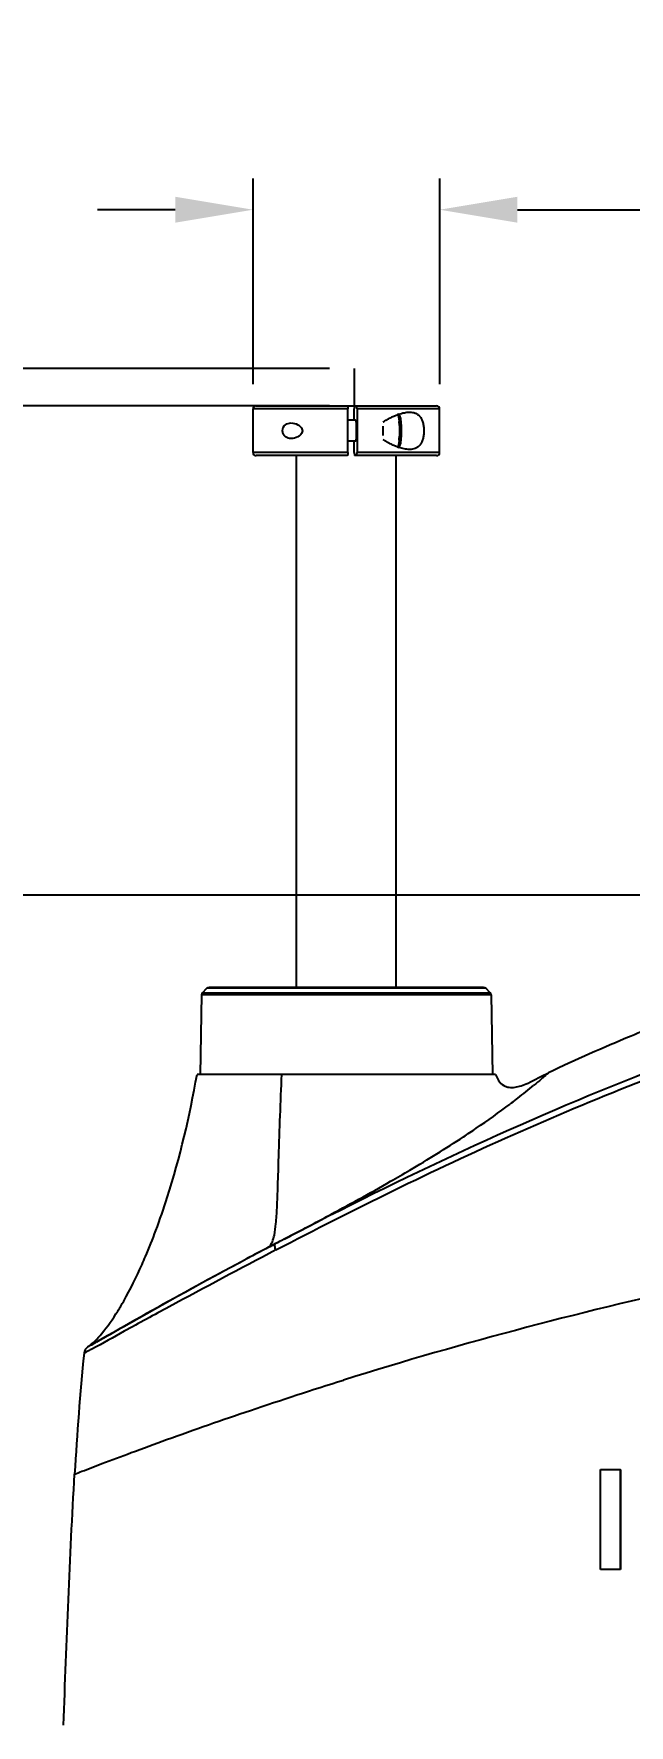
# Model space of a CAD drawing. Header units: millimetres. Extents: x 5828 to 6704, y 123 to 421.
# Drawn here: x 6380.8 to 6390.37, y 323.81 to 351 of the extents above; entities that cross this region are included whole.
import ezdxf

# ---------------------------------------------------------------- set-up
doc = ezdxf.new("R2010")
doc.units = ezdxf.units.MM
doc.layers.add('外形图', color=7, linetype='Continuous')
doc.layers.add('尺寸标注', color=7, linetype='Continuous')
doc.styles.add('微软雅黑', font='msyh.ttc')
doc.dimstyles.new('尺寸标注_1_20比例', dxfattribs={"dimtxt": 1.5, "dimasz": 1.25, "dimexe": 0.5, "dimexo": 0.4, "dimgap": 0.5, "dimtad": 1, "dimdec": 1, "dimlfac": 10, "dimdsep": 46, "dimtxsty": '微软雅黑', "dimcen": 0.09, "dimadec": 0, "dimazin": 0, "dimtp": 0.01, "dimtm": 0.01, "dimtfac": 1, "dimtdec": 1, "dimtofl": 0, "dimtmove": 0, "dimatfit": 3, "dimfxl": 1, "dimtolj": 1, "dimarcsym": 0})

# ---------------------------------------------------------------- blocks, each defined once
blk = doc.blocks.new('*D794')
at = {"layer": 'Defpoints', "color": 0}
for p in [(6387.323, 348.169), (6384.323, 344.967), (6387.323, 344.967)]:
    blk.add_point(p, dxfattribs=at)
at = {"layer": '尺寸标注', "color": 0, "lineweight": -2}
for p, q in [((6384.323, 345.367), (6384.323, 348.669)), ((6387.323, 345.367), (6387.323, 348.669)), ((6383.073, 348.169), (6381.823, 348.169)), ((6388.573, 348.169), (6400.992, 348.169))]:
    blk.add_line(p, q, dxfattribs=at)
at = {"layer": '尺寸标注', "color": 0}
for points in [[(6383.073, 347.961), (6383.073, 348.378), (6384.323, 348.169)], [(6388.573, 348.378), (6388.573, 347.961), (6387.323, 348.169)]]:
    blk.add_solid(points, dxfattribs=at)
at = {"layer": '尺寸标注', "color": 0, "insert": (6398.606, 349.445), "char_height": 1.5, "attachment_point": 5, "style": '微软雅黑'}
blk.add_mtext('\\A1;\\A1;Φ30', dxfattribs=at)
blk = doc.blocks.new('*D795')
at = {"layer": 'Defpoints', "color": 0}
for p in [(6370.232, 345.617), (6385.952, 345.617), (6385.952, 345.017)]:
    blk.add_point(p, dxfattribs=at)
at = {"layer": '尺寸标注', "color": 0, "lineweight": -2}
for p, q in [((6370.232, 346.867), (6370.232, 350.997)), ((6385.552, 345.617), (6369.732, 345.617)), ((6385.552, 345.017), (6369.732, 345.017)), ((6370.232, 343.767), (6370.232, 342.517))]:
    blk.add_line(p, q, dxfattribs=at)
at = {"layer": '尺寸标注', "color": 0}
for points in [[(6370.024, 346.867), (6370.44, 346.867), (6370.232, 345.617)], [(6370.44, 343.767), (6370.024, 343.767), (6370.232, 345.017)]]:
    blk.add_solid(points, dxfattribs=at)
at = {"layer": '尺寸标注', "color": 0, "insert": (6368.982, 349.557), "char_height": 1.5, "attachment_point": 5, "rotation": 90, "style": '微软雅黑'}
blk.add_mtext('\\A1;\\A1;7*', dxfattribs=at)
blk = doc.blocks.new('*D797')
at = {"layer": 'Defpoints', "color": 0}
for p in [(6370.424, 337.148), (6405.984, 337.148), (6382.638, 317.357)]:
    blk.add_point(p, dxfattribs=at)
at = {"layer": '尺寸标注', "color": 0, "lineweight": -2}
for p, q in [((6405.584, 337.148), (6369.924, 337.148)), ((6370.424, 318.607), (6370.424, 335.898)), ((6382.238, 317.357), (6369.924, 317.357))]:
    blk.add_line(p, q, dxfattribs=at)
at = {"layer": '尺寸标注', "color": 0}
for points in [[(6370.632, 335.898), (6370.216, 335.898), (6370.424, 337.148)], [(6370.216, 318.607), (6370.632, 318.607), (6370.424, 317.357)]]:
    blk.add_solid(points, dxfattribs=at)
at = {"layer": '尺寸标注', "color": 0, "insert": (6369.145, 327.252), "char_height": 1.5, "attachment_point": 5, "rotation": 90, "style": '微软雅黑'}
blk.add_mtext('\\A1;\\A1;197.9', dxfattribs=at)
blk = doc.blocks.new('*D810')
at = {"layer": 'Defpoints', "color": 0}
for p in [(6384.373, 345.017), (6362.981, 296.337), (6420.376, 296.337)]:
    blk.add_point(p, dxfattribs=at)
at = {"layer": '尺寸标注', "color": 0, "lineweight": -2}
for p, q in [((6383.973, 345.017), (6362.481, 345.017)), ((6362.981, 343.767), (6362.981, 297.587)), ((6419.976, 296.337), (6362.481, 296.337))]:
    blk.add_line(p, q, dxfattribs=at)
at = {"layer": '尺寸标注', "color": 0}
for points in [[(6363.189, 343.767), (6362.772, 343.767), (6362.981, 345.017)], [(6362.772, 297.587), (6363.189, 297.587), (6362.981, 296.337)]]:
    blk.add_solid(points, dxfattribs=at)
at = {"layer": '尺寸标注', "color": 0, "insert": (6361.705, 320.677), "char_height": 1.5, "attachment_point": 5, "rotation": 90, "style": '微软雅黑'}
blk.add_mtext('\\A1;\\A1;486.7', dxfattribs=at)

msp = doc.modelspace()

# ---------------------------------------------------------------- linework, layer by layer
at = {"layer": '外形图'}
for p, q in [((6385.9522, 345.0166), (6385.9522, 345.6166)), ((6385.9718, 344.7866), (6385.8446, 344.7866)), ((6385.9718, 344.4466), (6385.8446, 344.4466))]:
    msp.add_line(p, q, dxfattribs=at)
at = {"layer": '外形图', "color": 7, "linetype": 'Continuous'}
for p, q in [((6384.3227, 344.2666), (6384.3227, 344.9666)), ((6385.8446, 344.9666), (6384.3227, 344.9666)), ((6384.3727, 345.0166), (6387.2726, 345.0166)), ((6385.8446, 344.2665), (6385.8446, 344.9666)), ((6385.9522, 345.0166), (6385.949, 344.9665)), ((6385.949, 344.7866), (6385.949, 344.9665)), ((6385.9943, 344.9666), (6385.9943, 344.2665)), ((6387.3227, 344.9666), (6385.9943, 344.9666)), ((6387.3227, 344.2666), (6387.3227, 344.9666)), ((6386.4155, 344.5399), (6386.4155, 344.6908)), ((6386.6755, 344.7004), (6386.6755, 344.5303)), ((6385.8446, 344.2666), (6384.3227, 344.2666)), ((6385.949, 344.2666), (6385.949, 344.4466)), ((6385.949, 344.2666), (6385.9522, 344.2166)), ((6387.3227, 344.2666), (6385.9943, 344.2666)), ((6385.8414, 344.2166), (6384.3727, 344.2166)), ((6385.0227, 335.6666), (6385.0227, 344.2166)), ((6387.2726, 344.2166), (6385.9522, 344.2166)), ((6386.6227, 335.6666), (6386.6227, 344.2166)), ((6383.495, 335.5461), (6383.4727, 334.2666)), ((6388.1503, 335.5461), (6383.4954, 335.5461)), ((6383.51, 335.5809), (6383.5825, 335.6522)), ((6383.51, 335.5809), (6388.1354, 335.5809)), ((6388.0628, 335.6522), (6383.5825, 335.6522)), ((6388.0278, 335.6666), (6383.6177, 335.6666)), ((6388.1354, 335.5809), (6388.0628, 335.6522)), ((6388.1503, 335.5461), (6388.1727, 334.2666)), ((6388.2226, 334.2666), (6383.4227, 334.2666)), ((6382.7612, 331.7574), (6382.7615, 331.758)), ((6384.6771, 331.5424), (6384.6763, 331.5432)), ((6382.5388, 331.211), (6382.539, 331.2115)), ((6382.1497, 330.4647), (6382.1498, 330.4648)), ((6389.9053, 326.3096), (6389.9052, 327.9157)), ((6390.2309, 327.9137), (6390.2225, 327.9157)), ((6390.2225, 327.9157), (6390.2226, 326.3096)), ((6390.2309, 327.9137), (6390.2309, 326.3077)), ((6389.914, 326.3077), (6389.9053, 326.3096)), ((6390.2309, 326.3077), (6390.2226, 326.3096))]:
    msp.add_line(p, q, dxfattribs=at)
for centre, radius, start, end in [((6384.3727, 344.9666), 0.05, 90, 180), ((6386.9733, 343.9769), 0.9561, 109.74628, 110.43869), ((6386.9583, 344.0188), 0.9117, 108.71562, 109.74917), ((6387.2727, 344.9666), 0.05, 0, 90), ((6385.3824, 344.6531), 1.2938, 4.10789, 5.04999), ((6385.2419, 344.6426), 1.4347, 3.93357, 4.12526), ((6385.0825, 344.632), 1.5945, 2.45998, 3.92107), ((6385.0297, 344.6017), 1.6474, 356.10239, 357.51657), ((6384.3727, 344.2666), 0.05, 180, 270), ((6386.9733, 345.2541), 0.9564, 249.55616, 250.24846), ((6386.9585, 345.2127), 0.9124, 250.24577, 251.25944), ((6385.3482, 344.5803), 1.3282, 354.96218, 355.87994), ((6385.2419, 344.5881), 1.4347, 355.87474, 356.06643), ((6387.2727, 344.2666), 0.05, 270, 0), ((6383.545, 335.5452), 0.05, 134.5, 179), ((6383.6176, 335.6166), 0.05, 90, 134.5), ((6388.0278, 335.6166), 0.05, 45.5, 90), ((6388.1003, 335.5452), 0.05, 1, 45.5), ((6368.1023, 364.6339), 37.0021, 298.0627, 299.87722), ((6332.9017, 430.6504), 111.8171, 297.667864, 298.065574), ((6424.9546, 254.8226), 86.6499, 117.699284, 119.859162), ((6421.9979, 260.398), 80.3392, 117.562709, 117.680493)]:
    msp.add_arc(centre, radius, start, end, dxfattribs=at)
for points, knots in [([(6385.8414, 345.0166), (6385.8427, 345.0166), (6385.8423, 345.009), (6385.8442, 345.001), (6385.8443, 344.9844), (6385.8446, 344.9729), (6385.8446, 344.9666)], [0, 0, 0, 0, 0.0796341, 0.2958418, 0.6195268, 1, 1, 1, 1]), ([(6385.9718, 344.7866), (6385.9731, 344.7866), (6385.9747, 344.7805), (6385.9764, 344.7722), (6385.9782, 344.7559), (6385.9805, 344.7257), (6385.9823, 344.6782), (6385.983, 344.6166), (6385.9823, 344.5549), (6385.9805, 344.5075), (6385.9782, 344.4772), (6385.9764, 344.4609), (6385.9747, 344.4527), (6385.9731, 344.4466), (6385.9718, 344.4466)], [0, 0, 0, 0, 0.0114382, 0.0403193, 0.086591, 0.1485369, 0.3098425, 0.4999743, 0.6901077, 0.8514337, 0.9133921, 0.9596752, 0.9885605, 1, 1, 1, 1]), ([(6385.9943, 344.9666), (6385.9943, 344.9729), (6385.994, 344.9844), (6385.9939, 345.001), (6385.992, 345.009), (6385.9924, 345.0166), (6385.991, 345.0166)], [0, 0, 0, 0, 0.3804719, 0.7041554, 0.9203644, 1, 1, 1, 1]), ([(6386.4154, 344.7577), (6386.4177, 344.7593), (6386.4223, 344.7624), (6386.4292, 344.767), (6386.4362, 344.7716), (6386.45, 344.7804), (6386.4799, 344.7986), (6386.5266, 344.8239), (6386.5828, 344.8504), (6386.6206, 344.8658), (6386.6394, 344.8728)], [0, 0, 0, 0, 0.0330531, 0.0659762, 0.0987696, 0.1314694, 0.261187, 0.5153166, 0.761866, 1, 1, 1, 1]), ([(6386.6516, 344.8776), (6386.6541, 344.8718), (6386.6583, 344.8576), (6386.6633, 344.8328), (6386.6678, 344.8019), (6386.6701, 344.7792), (6386.6712, 344.767)], [0, 0, 0, 0, 0.1670891, 0.3932048, 0.6732765, 1, 1, 1, 1]), ([(6386.6657, 344.8822), (6386.695, 344.8921), (6386.752, 344.9083), (6386.8111, 344.9157), (6386.8394, 344.9157)], [0, 0, 0, 0, 0.521659, 1, 1, 1, 1]), ([(6386.6657, 344.3484), (6386.6695, 344.3512), (6386.6758, 344.3576), (6386.6823, 344.3684), (6386.6868, 344.3791), (6386.6917, 344.3948), (6386.6966, 344.4176), (6386.7013, 344.449), (6386.705, 344.4855), (6386.7077, 344.5263), (6386.7094, 344.57), (6386.71, 344.6153), (6386.7094, 344.6606), (6386.7078, 344.7043), (6386.705, 344.7451), (6386.7013, 344.7816), (6386.6966, 344.813), (6386.6917, 344.8359), (6386.6868, 344.8516), (6386.6823, 344.8623), (6386.6759, 344.873), (6386.6696, 344.8794), (6386.6658, 344.8822)], [0, 0, 0, 0, 0.0259717, 0.0476972, 0.0680235, 0.0890723, 0.137084, 0.1948113, 0.2619097, 0.3367242, 0.4169638, 0.4999976, 0.5830347, 0.6632854, 0.7381136, 0.805224, 0.8629735, 0.9110084, 0.9320705, 0.9523884, 0.9740751, 1, 1, 1, 1]), ([(6386.8394, 344.9157), (6386.8548, 344.9157), (6386.8852, 344.9136), (6386.9292, 344.9021), (6386.9696, 344.8805), (6387.0049, 344.8474), (6387.0334, 344.8027), (6387.0543, 344.7474), (6387.067, 344.6837), (6387.0713, 344.6154), (6387.067, 344.547), (6387.0543, 344.4834), (6387.0334, 344.428), (6387.0049, 344.3833), (6386.9696, 344.3502), (6386.9292, 344.3287), (6386.8852, 344.3171), (6386.8548, 344.315), (6386.8394, 344.315)], [0, 0, 0, 0, 0.0540184, 0.1060992, 0.1580821, 0.2128212, 0.2734934, 0.342205, 0.4187009, 0.5, 0.5812991, 0.657795, 0.7265066, 0.7871788, 0.8419179, 0.8939008, 0.9459816, 1, 1, 1, 1]), ([(6384.9359, 344.4916), (6384.9039, 344.4916), (6384.8316, 344.5088), (6384.7772, 344.6166), (6384.8316, 344.7243), (6384.9039, 344.7416), (6384.9359, 344.7416)], [0, 0, 0, 0, 0.2351663, 0.4999997, 0.7648331, 1, 1, 1, 1]), ([(6384.9359, 344.7416), (6384.9732, 344.7416), (6385.0316, 344.7255), (6385.0961, 344.6792), (6385.127, 344.6166), (6385.0961, 344.5539), (6385.0316, 344.5076), (6384.9732, 344.4916), (6384.9359, 344.4916)], [0, 0, 0, 0, 0.2362744, 0.3645586, 0.4999941, 0.6354313, 0.7637196, 1, 1, 1, 1]), ([(6385.8446, 344.2665), (6385.8446, 344.2602), (6385.8443, 344.2487), (6385.8442, 344.2321), (6385.8423, 344.2241), (6385.8427, 344.2166), (6385.8414, 344.2166)], [0, 0, 0, 0, 0.3804719, 0.7041555, 0.9203645, 1, 1, 1, 1]), ([(6385.991, 344.2166), (6385.9924, 344.2166), (6385.992, 344.2241), (6385.9939, 344.2321), (6385.994, 344.2487), (6385.9943, 344.2602), (6385.9943, 344.2665)], [0, 0, 0, 0, 0.0796341, 0.2958417, 0.6195267, 1, 1, 1, 1]), ([(6386.6393, 344.3579), (6386.6205, 344.3649), (6386.5827, 344.3803), (6386.5265, 344.4069), (6386.4702, 344.4374), (6386.4335, 344.4606), (6386.4154, 344.4731)], [0, 0, 0, 0, 0.2381638, 0.4847414, 0.7388978, 1, 1, 1, 1]), ([(6386.6712, 344.4637), (6386.6701, 344.4515), (6386.6678, 344.4288), (6386.6633, 344.3979), (6386.6583, 344.3731), (6386.6541, 344.3589), (6386.6516, 344.3532)], [0, 0, 0, 0, 0.3267228, 0.6067941, 0.83291, 1, 1, 1, 1]), ([(6386.8394, 344.315), (6386.811, 344.315), (6386.7518, 344.3225), (6386.6947, 344.3387), (6386.6654, 344.3486)], [0, 0, 0, 0, 0.4783036, 1, 1, 1, 1]), ([(6384.6913, 331.4457), (6385.9416, 332.1), (6388.4929, 333.3569), (6392.472, 334.9397), (6396.6129, 336.1291), (6399.4496, 336.6099), (6400.876, 336.7683)], [0, 0, 0, 0, 0.2470684, 0.497557, 0.7487396, 1, 1, 1, 1]), ([(6396.8741, 336.2173), (6394.7582, 335.7479), (6390.6284, 334.4472), (6386.7219, 332.6099), (6384.8234, 331.619)], [0, 0, 0, 0, 0.5029905, 1, 1, 1, 1]), ([(6390.8397, 335.0615), (6390.692, 335.0035), (6390.0965, 334.7634), (6389.5096, 334.5021), (6389.0727, 334.2951)], [0, 0, 0, 0, 0.2470242, 1, 1, 1, 1]), ([(6382.7615, 331.758), (6382.8268, 331.9332), (6383.108, 332.752), (6383.3048, 333.5985), (6383.4227, 334.2665)], [0, 0, 0, 0, 0.2160798, 1, 1, 1, 1]), ([(6384.5727, 331.4895), (6384.6265, 331.5377), (6384.6707, 331.6756), (6384.6954, 331.8906), (6384.7116, 332.1572), (6384.724, 332.5156), (6384.7449, 333.2297), (6384.7662, 333.8253), (6384.7854, 334.2666)], [0, 0, 0, 0, 0.0773147, 0.1425413, 0.2354311, 0.3617161, 0.5271291, 1, 1, 1, 1]), ([(6388.2227, 334.2666), (6388.2385, 334.2228), (6388.2748, 334.1461), (6388.3429, 334.0928), (6388.3763, 334.0787)], [0, 0, 0, 0, 0.5617407, 1, 1, 1, 1]), ([(6388.6318, 334.0869), (6388.6696, 334.099), (6388.8208, 334.1598), (6388.9615, 334.2425), (6389.0727, 334.2951)], [0, 0, 0, 0, 0.2436803, 1, 1, 1, 1]), ([(6388.9888, 334.2209), (6388.9776, 334.2117), (6388.9264, 334.1693), (6388.8769, 334.1247), (6388.8359, 334.0928)], [0, 0, 0, 0, 0.2182605, 1, 1, 1, 1]), ([(6388.9888, 334.2208), (6388.9897, 334.2216), (6388.9916, 334.2233), (6388.9934, 334.2249), (6388.9944, 334.2257)], [0, 0, 0, 0, 0.4882501, 1, 1, 1, 1]), ([(6388.9942, 334.2257), (6389.0138, 334.2428), (6389.0188, 334.2514), (6389.0807, 334.2989), (6389.0727, 334.2951)], [0, 0, 0, 0, 0.7451931, 1, 1, 1, 1]), ([(6388.3763, 334.0787), (6388.3948, 334.0709), (6388.4793, 334.0482), (6388.5687, 334.0667), (6388.6318, 334.0869)], [0, 0, 0, 0, 0.2325292, 1, 1, 1, 1]), ([(6388.4781, 333.809), (6388.5127, 333.8352), (6388.6338, 333.9275), (6388.753, 334.0223), (6388.8359, 334.0928)], [0, 0, 0, 0, 0.2851977, 1, 1, 1, 1]), ([(6387.7044, 333.2643), (6387.7735, 333.3101), (6388.0275, 333.4805), (6388.2772, 333.6575), (6388.4553, 333.7918)], [0, 0, 0, 0, 0.270794, 1, 1, 1, 1]), ([(6386.5347, 332.5495), (6386.6378, 332.6091), (6387.0325, 332.8395), (6387.422, 333.0789), (6387.7044, 333.2643)], [0, 0, 0, 0, 0.2606549, 1, 1, 1, 1]), ([(6407.7843, 332.5465), (6406.3876, 332.5497), (6402.8887, 332.4925), (6397.5068, 332.0119), (6391.5472, 330.971), (6387.7287, 329.964), (6385.7766, 329.3541)], [0, 0, 0, 0, 0.1877044, 0.4701214, 0.7251385, 1, 1, 1, 1]), ([(6382.539, 331.2115), (6382.5579, 331.254), (6382.6364, 331.4342), (6382.7089, 331.6169), (6382.7612, 331.7574)], [0, 0, 0, 0, 0.2368006, 1, 1, 1, 1]), ([(6384.6912, 331.4457), (6384.6833, 331.4654), (6384.6738, 331.4951), (6384.6697, 331.5331), (6384.6771, 331.5425)], [0, 0, 0, 0, 0.6392527, 1, 1, 1, 1]), ([(6384.6912, 331.4457), (6384.1163, 331.1459), (6383.3026, 330.7111), (6382.3188, 330.1766), (6381.9075, 329.9467), (6381.7342, 329.8529)], [0, 0, 0, 0, 0.5791661, 0.8240148, 1, 1, 1, 1]), ([(6381.8142, 329.9699), (6381.9585, 330.053), (6382.7572, 330.5078), (6383.5595, 330.9567), (6384.2254, 331.3074)], [0, 0, 0, 0, 0.1811891, 1, 1, 1, 1]), ([(6382.1498, 330.4648), (6382.1825, 330.5174), (6382.3257, 330.7589), (6382.4498, 331.0113), (6382.5388, 331.211)], [0, 0, 0, 0, 0.2207417, 1, 1, 1, 1]), ([(6381.6679, 329.8885), (6381.752, 329.9463), (6381.9273, 330.1317), (6382.0708, 330.338), (6382.1497, 330.4647)], [0, 0, 0, 0, 0.406258, 1, 1, 1, 1]), ([(6381.7342, 329.8529), (6381.7161, 329.8431), (6381.6861, 329.8271), (6381.6411, 329.8026), (6381.6266, 329.7935), (6381.6065, 329.7839), (6381.6068, 329.7866)], [0, 0, 0, 0, 0.4283576, 0.7476642, 0.9433806, 1, 1, 1, 1]), ([(6381.6698, 329.888), (6381.6705, 329.8886), (6381.6728, 329.8911), (6381.6703, 329.889), (6381.6675, 329.8882), (6381.6679, 329.8885)], [0, 0, 0, 0, 0.3947291, 0.8259878, 1, 1, 1, 1]), ([(6381.8139, 329.9704), (6381.784, 329.953), (6381.737, 329.9237), (6381.6875, 329.8989), (6381.6698, 329.888)], [0, 0, 0, 0, 0.6246183, 1, 1, 1, 1]), ([(6381.4555, 327.8424), (6381.4937, 327.8591), (6381.6417, 327.912), (6381.9427, 328.0313), (6382.3969, 328.2002), (6383.1897, 328.4918), (6384.3249, 328.8883), (6385.276, 329.1977), (6385.7766, 329.3541)], [0, 0, 0, 0, 0.027323, 0.1028411, 0.2122106, 0.3447981, 0.656344, 1, 1, 1, 1])]:
    msp.add_open_spline(points, degree=3, knots=knots, dxfattribs=at)
for points in [[(6388.4781, 333.809), (6388.4706, 333.8032), (6388.4629, 333.7975), (6388.4553, 333.7918)], [(6384.5727, 331.4894), (6384.4563, 331.4299), (6384.341, 331.3684), (6384.2254, 331.3074)], [(6384.5727, 331.4895), (6384.6073, 331.5074), (6384.6419, 331.5253), (6384.6764, 331.5433)], [(6384.8234, 331.6191), (6384.7742, 331.594), (6384.7249, 331.569), (6384.6761, 331.5431)], [(6381.6678, 329.8886), (6381.6349, 329.8664), (6381.6107, 329.826), (6381.6068, 329.7866)], [(6381.607, 329.7866), (6381.5415, 329.1399), (6381.4943, 328.4913), (6381.4555, 327.8424)], [(6381.2781, 323.8065), (6381.3252, 325.1523), (6381.3753, 326.4982), (6381.4555, 327.8424)], [(6389.9052, 327.9157), (6390.0109, 327.9157), (6390.1167, 327.9157), (6390.2225, 327.9157)], [(6390.2226, 326.3096), (6390.1168, 326.3096), (6390.011, 326.3096), (6389.9053, 326.3096)], [(6390.2309, 326.3077), (6390.1253, 326.3077), (6390.0196, 326.3077), (6389.914, 326.3077)]]:
    msp.add_open_spline(points, degree=3, dxfattribs=at)

# ---------------------------------------------------------------- dimensions: what is measured, and where the dimension line sits
at = {"layer": '尺寸标注'}
for base, p1, p2, text, override, picture, middle in [((6370.2321, 345.6166), (6385.9522, 345.0166), (6385.9522, 345.6166), '\\A1;7*', {"dimtxsty": '微软雅黑'}, '*D795', (6368.9821, 349.5568)), ((6362.9806, 296.3366), (6384.3727, 345.0166), (6420.3758, 296.3366), '\\A1;486.7', {"dimtxt": 1.5, "dimtxsty": '微软雅黑'}, '*D810', (6361.7054, 320.6766)), ((6370.4239, 337.1478), (6382.6377, 317.3566), (6405.9844, 337.1478), '\\A1;<>', {"dimtxsty": '微软雅黑'}, '*D797', (6369.1449, 327.2522))]:
    dim = msp.add_linear_dim(base=base, p1=p1, p2=p2, angle=90, text=text, dimstyle='尺寸标注_1_20比例', override=override, dxfattribs=at)
    dim.commit()
    dim.dimension.update_dxf_attribs({"geometry": picture, "text_midpoint": middle})
dim = msp.add_linear_dim(base=(6387.3227, 348.1694), p1=(6384.3227, 344.9666), p2=(6387.3227, 344.9666), text='\\A1;Φ30', dimstyle='尺寸标注_1_20比例', override={"dimtxsty": '微软雅黑'}, dxfattribs=at)
dim.commit()
dim.dimension.update_dxf_attribs({"geometry": '*D794', "text_midpoint": (6398.6063, 348.1694), "dimtype": 160})

doc.saveas('drawing.dxf')
